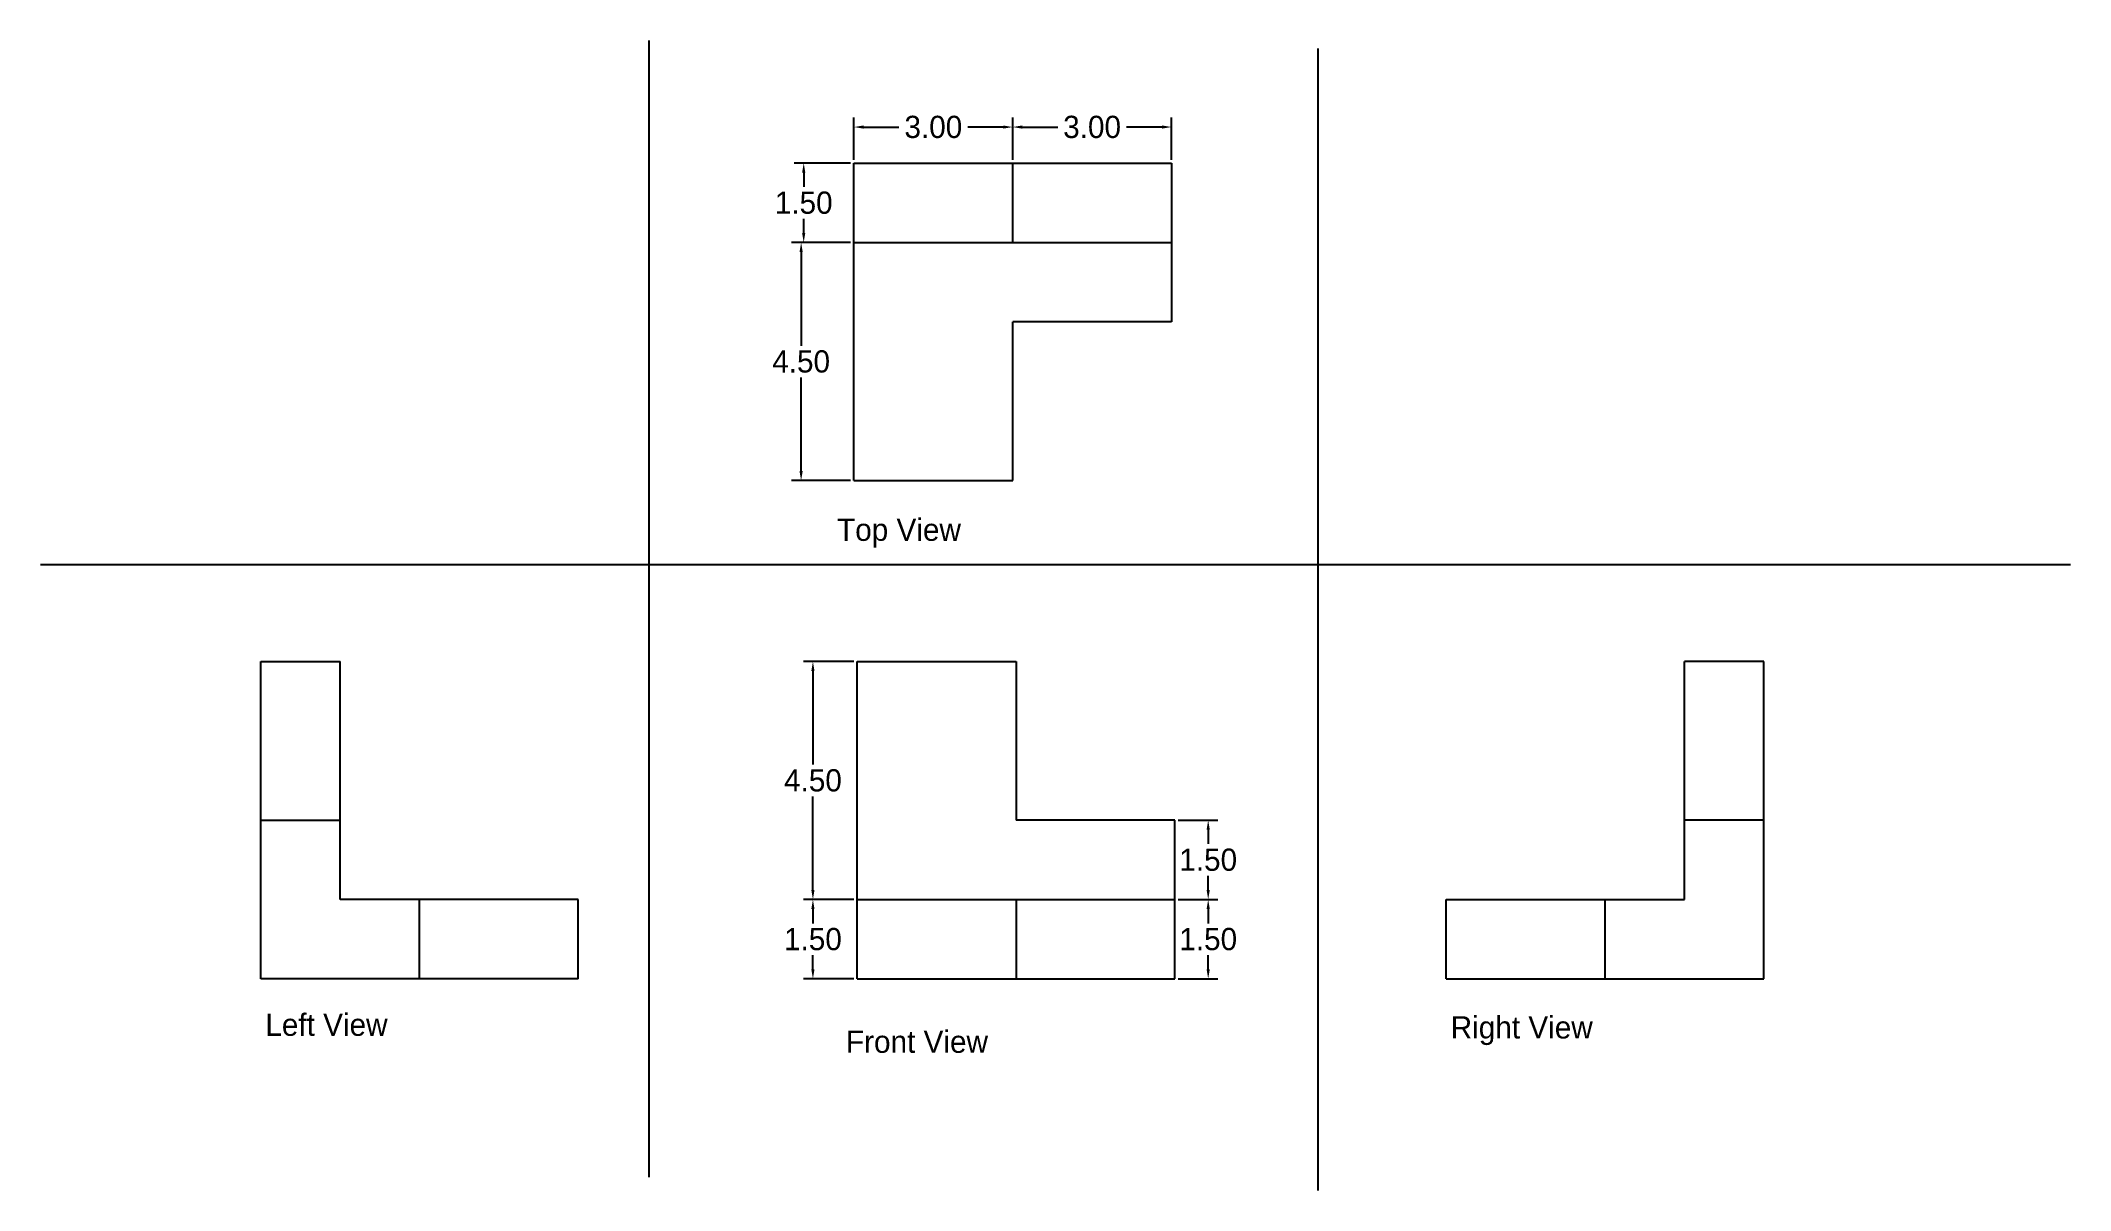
# Model space of a CAD drawing. Header units: inches. Extents: x 33.6 to 71.9, y 11 to 32.7.
import ezdxf

# ---------------------------------------------------------------- set-up
doc = ezdxf.new("R2010")
doc.units = ezdxf.units.IN
doc.header["$MEASUREMENT"] = 0
doc.dimstyles.get("Standard").update_dxf_attribs({"dimtxt": 0.42, "dimasz": 0.18, "dimexe": 0.18, "dimexo": 0.0625, "dimgap": 0.09, "dimtad": 0, "dimtih": 1, "dimtoh": 1, "dimzin": 0, "dimdsep": 46, "dimtxsty": 'Standard', "dimcen": 0.09, "dimadec": 0, "dimazin": 0, "dimtfac": 1, "dimtofl": 0, "dimtmove": 0, "dimatfit": 3, "dimfxl": 1, "dimtolj": 1, "dimtzin": 0, "dimarcsym": 0})

# ---------------------------------------------------------------- blocks, each defined once
blk = doc.blocks.new('*D2')
at = {"color": 0, "lineweight": -2}
for p, q in [((48.933, 16.505), (47.977, 16.505)), ((48.157, 16.325), (48.157, 16.055)), ((48.157, 15.185), (48.157, 15.455)), ((48.933, 15.005), (47.977, 15.005))]:
    blk.add_line(p, q, dxfattribs=at)
at = {"color": 0}
for points in [[(48.127, 16.325), (48.187, 16.325), (48.157, 16.505)], [(48.127, 15.185), (48.187, 15.185), (48.157, 15.005)]]:
    blk.add_solid(points, dxfattribs=at)
at = {"layer": 'Defpoints', "color": 0}
for p in [(48.157, 16.505), (48.995, 16.505), (48.995, 15.005)]:
    blk.add_point(p, dxfattribs=at)
at = {"color": 0, "insert": (48.157, 15.755), "char_height": 0.42, "attachment_point": 5}
blk.add_mtext('\\A1;1.50', dxfattribs=at)
blk = doc.blocks.new('*D3')
at = {"color": 0, "lineweight": -2}
for p, q in [((48.933, 21.005), (47.977, 21.005)), ((48.157, 20.825), (48.157, 19.055)), ((48.157, 16.685), (48.157, 18.455)), ((48.933, 16.505), (47.977, 16.505))]:
    blk.add_line(p, q, dxfattribs=at)
at = {"color": 0}
for points in [[(48.127, 20.825), (48.187, 20.825), (48.157, 21.005)], [(48.127, 16.685), (48.187, 16.685), (48.157, 16.505)]]:
    blk.add_solid(points, dxfattribs=at)
at = {"layer": 'Defpoints', "color": 0}
for p in [(48.157, 21.005), (48.995, 21.005), (48.995, 16.505)]:
    blk.add_point(p, dxfattribs=at)
at = {"color": 0, "insert": (48.157, 18.755), "char_height": 0.42, "attachment_point": 5}
blk.add_mtext('\\A1;4.50', dxfattribs=at)
blk = doc.blocks.new('*D4')
at = {"color": 0, "lineweight": -2}
for p, q in [((55.058, 16.505), (55.807, 16.505)), ((55.627, 16.325), (55.627, 16.055)), ((55.627, 15.185), (55.627, 15.455)), ((55.058, 15.005), (55.807, 15.005))]:
    blk.add_line(p, q, dxfattribs=at)
at = {"color": 0}
for points in [[(55.597, 16.325), (55.657, 16.325), (55.627, 16.505)], [(55.597, 15.185), (55.657, 15.185), (55.627, 15.005)]]:
    blk.add_solid(points, dxfattribs=at)
at = {"layer": 'Defpoints', "color": 0}
for p in [(54.995, 16.505), (55.627, 16.505), (54.995, 15.005)]:
    blk.add_point(p, dxfattribs=at)
at = {"color": 0, "insert": (55.627, 15.755), "char_height": 0.42, "attachment_point": 5}
blk.add_mtext('\\A1;1.50', dxfattribs=at)
blk = doc.blocks.new('*D5')
at = {"color": 0, "lineweight": -2}
for p, q in [((55.058, 18.005), (55.807, 18.005)), ((55.627, 17.825), (55.627, 17.555)), ((55.627, 16.685), (55.627, 16.955)), ((55.058, 16.505), (55.807, 16.505))]:
    blk.add_line(p, q, dxfattribs=at)
at = {"color": 0}
for points in [[(55.597, 17.825), (55.657, 17.825), (55.627, 18.005)], [(55.597, 16.685), (55.657, 16.685), (55.627, 16.505)]]:
    blk.add_solid(points, dxfattribs=at)
at = {"layer": 'Defpoints', "color": 0}
for p in [(54.995, 18.005), (55.627, 18.005), (54.995, 16.505)]:
    blk.add_point(p, dxfattribs=at)
at = {"color": 0, "insert": (55.627, 17.255), "char_height": 0.42, "attachment_point": 5}
blk.add_mtext('\\A1;1.50', dxfattribs=at)
blk = doc.blocks.new('*D6')
at = {"color": 0, "lineweight": -2}
for p, q in [((48.87, 28.921), (47.754, 28.921)), ((47.934, 28.741), (47.934, 26.971)), ((47.934, 24.601), (47.934, 26.371)), ((48.87, 24.421), (47.754, 24.421))]:
    blk.add_line(p, q, dxfattribs=at)
at = {"color": 0}
for points in [[(47.904, 28.741), (47.964, 28.741), (47.934, 28.921)], [(47.904, 24.601), (47.964, 24.601), (47.934, 24.421)]]:
    blk.add_solid(points, dxfattribs=at)
at = {"layer": 'Defpoints', "color": 0}
for p in [(47.934, 28.921), (48.933, 28.921), (48.933, 24.421)]:
    blk.add_point(p, dxfattribs=at)
at = {"color": 0, "insert": (47.934, 26.671), "char_height": 0.42, "attachment_point": 5}
blk.add_mtext('\\A1;4.50', dxfattribs=at)
blk = doc.blocks.new('*D7')
at = {"color": 0, "lineweight": -2}
for p, q in [((48.87, 30.421), (47.803, 30.421)), ((47.983, 30.241), (47.983, 29.971)), ((47.983, 29.101), (47.983, 29.371)), ((48.808, 28.921), (47.803, 28.921))]:
    blk.add_line(p, q, dxfattribs=at)
at = {"color": 0}
for points in [[(47.953, 30.241), (48.013, 30.241), (47.983, 30.421)], [(47.953, 29.101), (48.013, 29.101), (47.983, 28.921)]]:
    blk.add_solid(points, dxfattribs=at)
at = {"layer": 'Defpoints', "color": 0}
for p in [(47.983, 30.421), (48.933, 30.421), (48.87, 28.921)]:
    blk.add_point(p, dxfattribs=at)
at = {"color": 0, "insert": (47.983, 29.671), "char_height": 0.42, "attachment_point": 5}
blk.add_mtext('\\A1;1.50', dxfattribs=at)
blk = doc.blocks.new('*D8')
at = {"color": 0, "lineweight": -2}
for p, q in [((48.933, 30.484), (48.933, 31.283)), ((49.113, 31.103), (49.783, 31.103)), ((51.753, 31.103), (51.083, 31.103)), ((51.933, 30.484), (51.933, 31.283))]:
    blk.add_line(p, q, dxfattribs=at)
at = {"color": 0}
for points in [[(49.113, 31.133), (49.113, 31.073), (48.933, 31.103)], [(51.753, 31.133), (51.753, 31.073), (51.933, 31.103)]]:
    blk.add_solid(points, dxfattribs=at)
at = {"layer": 'Defpoints', "color": 0}
for p in [(51.933, 31.103), (48.933, 30.421), (51.933, 30.421)]:
    blk.add_point(p, dxfattribs=at)
at = {"color": 0, "insert": (50.433, 31.103), "char_height": 0.42, "attachment_point": 5}
blk.add_mtext('\\A1;3.00', dxfattribs=at)
blk = doc.blocks.new('*D9')
at = {"color": 0, "lineweight": -2}
for p, q in [((51.933, 30.546), (51.933, 31.283)), ((52.113, 31.103), (52.783, 31.103)), ((54.753, 31.103), (54.083, 31.103)), ((54.933, 30.484), (54.933, 31.283))]:
    blk.add_line(p, q, dxfattribs=at)
at = {"color": 0}
for points in [[(52.113, 31.133), (52.113, 31.073), (51.933, 31.103)], [(54.753, 31.133), (54.753, 31.073), (54.933, 31.103)]]:
    blk.add_solid(points, dxfattribs=at)
at = {"layer": 'Defpoints', "color": 0}
for p in [(54.933, 31.103), (51.933, 30.484), (54.933, 30.421)]:
    blk.add_point(p, dxfattribs=at)
at = {"color": 0, "insert": (53.433, 31.103), "char_height": 0.42, "attachment_point": 5}
blk.add_mtext('\\A1;3.00', dxfattribs=at)

msp = doc.modelspace()

# ---------------------------------------------------------------- linework, layer by layer
for p, q in [((45.059, 32.737), (45.059, 11.256)), ((57.697, 32.588), (57.697, 11.008)), ((48.933, 28.921), (48.933, 30.421)), ((48.933, 30.421), (51.933, 30.421)), ((51.933, 30.421), (54.933, 30.421)), ((51.933, 28.921), (51.933, 30.421)), ((54.933, 30.421), (54.933, 28.921)), ((48.933, 24.421), (48.933, 28.921)), ((48.933, 28.921), (51.933, 28.921)), ((51.933, 28.921), (54.933, 28.921)), ((54.933, 28.921), (54.933, 27.421)), ((54.933, 27.421), (51.933, 27.421)), ((51.933, 24.421), (51.933, 27.421)), ((48.933, 24.421), (51.933, 24.421)), ((33.561, 22.838), (71.921, 22.838)), ((37.721, 18.005), (37.721, 21.005)), ((37.721, 21.005), (39.221, 21.005)), ((39.221, 16.505), (39.221, 21.005)), ((48.995, 16.505), (48.995, 21.005)), ((48.995, 21.005), (51.995, 21.005)), ((51.995, 21.005), (51.995, 18.005)), ((66.126, 21.005), (64.626, 21.005)), ((64.626, 16.505), (64.626, 21.005)), ((66.126, 18.005), (66.126, 21.005)), ((37.721, 15.005), (37.721, 18.005)), ((37.721, 18.005), (39.221, 18.005)), ((54.995, 18.005), (51.995, 18.005)), ((54.995, 16.505), (54.995, 18.005)), ((66.126, 18.005), (64.626, 18.005)), ((66.126, 15.005), (66.126, 18.005)), ((43.721, 16.505), (39.221, 16.505)), ((40.721, 15.005), (40.721, 16.505)), ((43.721, 15.005), (43.721, 16.505)), ((48.995, 15.005), (48.995, 16.505)), ((48.995, 16.505), (51.995, 16.505)), ((51.995, 16.505), (54.995, 16.505)), ((51.995, 16.505), (51.995, 15.005)), ((54.995, 15.005), (54.995, 16.505)), ((60.126, 15.005), (60.126, 16.505)), ((60.126, 16.505), (64.626, 16.505)), ((63.126, 15.005), (63.126, 16.505)), ((40.721, 15.005), (37.721, 15.005)), ((43.721, 15.005), (40.721, 15.005)), ((48.995, 15.005), (51.995, 15.005)), ((51.995, 15.005), (54.995, 15.005)), ((60.126, 15.005), (63.126, 15.005)), ((63.126, 15.005), (66.126, 15.005))]:
    msp.add_line(p, q)

# ---------------------------------------------------------------- texts
at = {"char_height": 0.42, "width": 7.45854, "attachment_point": 1}
for s, insert in [('    Top View', (47.989, 23.703)), ('    Left View', (37.184, 14.349)), ('    Right View', (59.586, 14.299)), ('    Front View', (48.157, 14.028))]:
    msp.add_mtext(s, dxfattribs=dict(at, insert=insert))

# ---------------------------------------------------------------- dimensions: what is measured, and where the dimension line sits
for base, p1, p2, picture, middle in [((51.933, 31.103), (48.933, 30.421), (51.933, 30.421), '*D8', (50.433, 31.103)), ((54.933, 31.103), (51.933, 30.484), (54.933, 30.421), '*D9', (53.433, 31.103))]:
    dim = msp.add_linear_dim(base=base, p1=p1, p2=p2, dimstyle='Standard')
    dim.commit()
    dim.dimension.update_dxf_attribs({"geometry": picture, "text_midpoint": middle})
for base, p1, p2, picture, middle in [((47.983, 30.421), (48.87, 28.921), (48.933, 30.421), '*D7', (47.983, 29.671)), ((47.934, 28.921), (48.933, 24.421), (48.933, 28.921), '*D6', (47.934, 26.671)), ((48.157, 21.005), (48.995, 16.505), (48.995, 21.005), '*D3', (48.157, 18.755)), ((55.627, 18.005), (54.995, 16.505), (54.995, 18.005), '*D5', (55.627, 17.255)), ((48.157, 16.505), (48.995, 15.005), (48.995, 16.505), '*D2', (48.157, 15.755)), ((55.627, 16.505), (54.995, 15.005), (54.995, 16.505), '*D4', (55.627, 15.755))]:
    dim = msp.add_linear_dim(base=base, p1=p1, p2=p2, angle=90, dimstyle='Standard')
    dim.commit()
    dim.dimension.update_dxf_attribs({"geometry": picture, "text_midpoint": middle})

doc.saveas('drawing.dxf')
